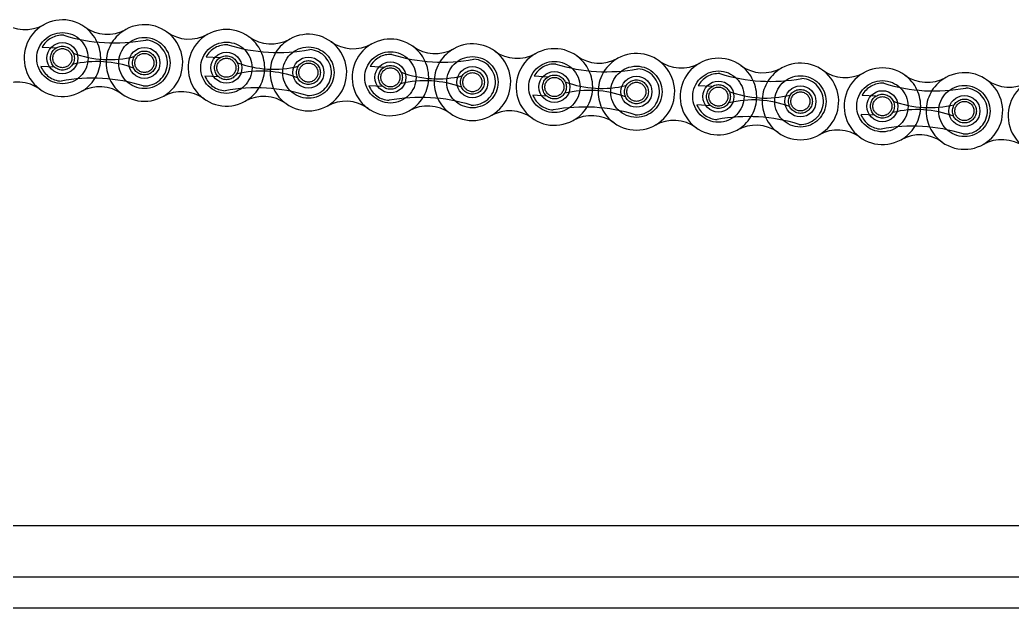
# Model space of a CAD drawing. Header units: metres. Extents: x 0 to 21025, y 0 to 14850.
# Drawn here: x 5475.8 to 5629.3, y 6190.9 to 6281.8 of the extents above; entities that cross this region are included whole.
import ezdxf

# ---------------------------------------------------------------- set-up
doc = ezdxf.new("R2010")
doc.units = ezdxf.units.M
doc.header["$LTSCALE"] = 25
doc.linetypes.add('HIDDEN2', pattern=[4.7625, 3.175, -1.5875])
doc.layers.add('SL4', color=4, linetype='Continuous')
doc.layers.add('ST1', color=7, linetype='HIDDEN2')

msp = doc.modelspace()

# ---------------------------------------------------------------- linework, layer by layer
at = {"layer": 'SL4'}
for p, q in [((4878.748, 6203.628), (5878.748, 6203.628)), ((5878.748, 6195.628), (4878.748, 6195.628)), ((5878.748, 6190.865), (4926.248, 6190.865))]:
    msp.add_line(p, q, dxfattribs=at)
for centre, radius in [((5482.427, 6275.861), 2.398), ((5495.105, 6275.119), 2.399), ((5507.783, 6274.376), 2.398), ((5520.462, 6273.634), 2.399), ((5533.14, 6272.891), 2.399), ((5545.818, 6272.149), 2.398), ((5558.496, 6271.406), 2.399), ((5571.175, 6270.664), 2.398), ((5583.853, 6269.921), 2.399), ((5596.531, 6269.179), 2.398), ((5609.209, 6268.436), 2.399), ((5621.888, 6267.694), 2.399)]:
    msp.add_circle(centre, radius, dxfattribs=at)
for centre, start, end in [((5476.672, 6286.208), 234.21502, 299.08164), ((5482.427, 6275.861), 54.21502, 299.08164), ((5489.35, 6285.466), 234.21502, 299.08164), ((5495.105, 6275.119), 234.21502, 119.08164), ((5502.028, 6284.723), 234.21502, 299.08164), ((5507.783, 6274.376), 54.21502, 299.08164), ((5520.462, 6273.634), 234.21502, 119.08164), ((5514.707, 6283.981), 234.21502, 299.08164), ((5527.385, 6283.238), 234.21502, 299.08164), ((5533.14, 6272.891), 54.21502, 299.08164), ((5545.818, 6272.149), 234.21502, 119.08164), ((5540.063, 6282.496), 234.21502, 299.08164), ((5552.742, 6281.753), 234.21502, 299.08164), ((5558.496, 6271.406), 54.21502, 299.08164), ((5571.175, 6270.664), 234.21502, 119.08164), ((5565.42, 6281.011), 234.21502, 299.08164), ((5578.098, 6280.268), 234.21502, 299.08164), ((5583.853, 6269.921), 54.21502, 299.08164), ((5596.531, 6269.179), 234.21502, 119.08164), ((5590.776, 6279.526), 234.21502, 299.08164), ((5603.455, 6278.783), 234.21502, 299.08164), ((5609.209, 6268.436), 54.21502, 299.08164), ((5621.888, 6267.694), 234.21502, 119.08164), ((5475.503, 6266.256), 54.21502, 119.08164), ((5616.133, 6278.041), 234.21502, 299.08164), ((5628.811, 6277.298), 234.21502, 299.08164), ((5634.566, 6266.951), 54.21502, 299.08164), ((5488.182, 6265.514), 54.21502, 119.08164), ((5500.86, 6264.771), 54.21502, 119.08164), ((5513.538, 6264.029), 54.21502, 119.08164), ((5526.216, 6263.286), 54.21502, 119.08164), ((5538.895, 6262.544), 54.21502, 119.08164), ((5551.573, 6261.801), 54.21502, 119.08164), ((5564.251, 6261.059), 54.21502, 119.08164), ((5576.93, 6260.316), 54.21502, 119.08164), ((5589.608, 6259.574), 54.21502, 119.08164), ((5602.286, 6258.831), 54.21502, 119.08164), ((5614.964, 6258.089), 54.21502, 119.08164), ((5627.643, 6257.346), 54.21502, 119.08164)]:
    msp.add_arc(centre, 5.92, start, end, dxfattribs=at)
at = {"layer": 'ST1'}
for p, q in [((5481.408, 6277.399), (5479.288, 6277.523)), ((5506.765, 6275.914), (5504.644, 6276.038)), ((5481.235, 6274.452), (5479.115, 6274.576)), ((5532.121, 6274.429), (5530.001, 6274.553)), ((5506.592, 6272.967), (5504.472, 6273.091)), ((5557.478, 6272.944), (5555.357, 6273.068)), ((5531.948, 6271.482), (5529.828, 6271.607)), ((5582.834, 6271.459), (5580.714, 6271.583)), ((5557.305, 6269.997), (5555.185, 6270.122)), ((5608.191, 6269.974), (5606.07, 6270.098)), ((5582.662, 6268.512), (5580.541, 6268.637)), ((5608.018, 6267.027), (5605.898, 6267.152)), ((4878.748, 6203.628), (5878.748, 6203.628))]:
    msp.add_line(p, q, dxfattribs=at)
for centre, radius in [((5482.427, 6275.861), 3.96), ((5495.105, 6275.119), 3.96), ((5507.783, 6274.376), 3.96), ((5482.427, 6275.861), 1.845), ((5482.427, 6275.861), 1.476), ((5495.105, 6275.119), 1.845), ((5495.105, 6275.119), 1.476), ((5520.462, 6273.634), 3.96), ((5533.14, 6272.891), 3.96), ((5507.783, 6274.376), 1.845), ((5507.783, 6274.376), 1.476), ((5520.462, 6273.634), 1.845), ((5520.462, 6273.634), 1.476), ((5545.818, 6272.149), 3.96), ((5558.496, 6271.406), 3.96), ((5533.14, 6272.891), 1.845), ((5533.14, 6272.891), 1.476), ((5545.818, 6272.149), 1.845), ((5545.818, 6272.149), 1.476), ((5571.175, 6270.664), 3.96), ((5583.853, 6269.921), 3.96), ((5558.496, 6271.406), 1.845), ((5558.496, 6271.406), 1.476), ((5571.175, 6270.664), 1.845), ((5571.175, 6270.664), 1.476), ((5596.531, 6269.179), 3.96), ((5609.209, 6268.436), 3.96), ((5583.853, 6269.921), 1.845), ((5583.853, 6269.921), 1.476), ((5596.531, 6269.179), 1.845), ((5596.531, 6269.179), 1.476), ((5621.888, 6267.694), 3.96), ((5609.209, 6268.436), 1.845), ((5609.209, 6268.436), 1.476), ((5621.888, 6267.694), 1.845), ((5621.888, 6267.694), 1.476)]:
    msp.add_circle(centre, radius, dxfattribs=at)
for centre, radius, start, end in [((5482.427, 6275.861), 5.92, 299.08159, 54.21508), ((5495.105, 6275.119), 5.92, 119.08162, 234.21505), ((5482.427, 6275.861), 3.552, 86.64833, 152.09497), ((5490.467, 6304.537), 26.322, 252.68848, 280.60819), ((5495.105, 6275.119), 3.552, 266.64833, 86.64833), ((5507.783, 6274.376), 5.92, 299.08159, 54.21508), ((5520.462, 6273.634), 5.92, 119.08162, 234.21505), ((5489.722, 6291.814), 16.175, 249.64134, 283.65533), ((5507.783, 6274.376), 3.552, 86.64833, 152.09497), ((5515.824, 6303.052), 26.322, 252.68848, 280.60819), ((5520.462, 6273.634), 3.552, 266.64833, 86.64833), ((5533.14, 6272.891), 3.552, 86.64833, 152.09497), ((5533.14, 6272.891), 5.92, 299.08159, 54.21508), ((5545.818, 6272.149), 5.92, 119.08162, 234.21505), ((5487.81, 6259.165), 16.175, 69.64134, 103.65533), ((5515.078, 6290.329), 16.175, 249.64134, 283.65533), ((5541.18, 6301.567), 26.322, 252.68848, 280.60819), ((5545.818, 6272.149), 3.552, 266.64833, 86.64833), ((5558.496, 6271.406), 3.552, 86.64833, 152.09497), ((5566.537, 6300.082), 26.322, 252.68848, 280.60819), ((5558.496, 6271.406), 5.92, 299.08159, 54.21508), ((5571.175, 6270.664), 5.92, 119.08162, 234.21505), ((5482.427, 6275.861), 3.552, 201.2017, 266.64833), ((5513.166, 6257.68), 16.175, 69.64134, 103.65533), ((5540.435, 6288.844), 16.175, 249.64134, 283.65533), ((5571.175, 6270.664), 3.552, 266.64833, 86.64833), ((5583.853, 6269.921), 3.552, 86.64833, 152.09497), ((5591.893, 6298.597), 26.322, 252.68848, 280.60819), ((5583.853, 6269.921), 5.92, 299.08159, 54.21505), ((5596.531, 6269.179), 5.92, 119.08162, 234.21508), ((5487.065, 6246.443), 26.322, 72.68848, 100.60819), ((5507.783, 6274.376), 3.552, 201.2017, 266.64833), ((5538.523, 6256.195), 16.175, 69.64134, 103.65533), ((5565.792, 6287.359), 16.175, 249.64134, 283.65533), ((5596.531, 6269.179), 3.552, 266.64833, 86.64833), ((5609.209, 6268.436), 3.552, 86.64833, 152.09497), ((5617.25, 6297.112), 26.322, 252.68848, 280.60819), ((5609.209, 6268.436), 5.92, 299.08159, 54.21508), ((5621.888, 6267.694), 5.92, 119.08162, 234.21508), ((5512.421, 6244.958), 26.322, 72.68848, 100.60819), ((5533.14, 6272.891), 3.552, 201.2017, 266.64833), ((5563.88, 6254.71), 16.175, 69.64134, 103.65533), ((5591.148, 6285.874), 16.175, 249.64134, 283.65533), ((5621.888, 6267.694), 3.552, 266.64833, 86.64833), ((5537.778, 6243.473), 26.322, 72.68848, 100.60819), ((5558.496, 6271.406), 3.552, 201.2017, 266.64833), ((5589.236, 6253.225), 16.175, 69.64134, 103.65533), ((5616.505, 6284.389), 16.175, 249.64134, 283.65533), ((5563.134, 6241.988), 26.322, 72.68848, 100.60819), ((5583.853, 6269.921), 3.552, 201.2017, 266.64833), ((5614.593, 6251.74), 16.175, 69.64134, 103.65533), ((5588.491, 6240.503), 26.322, 72.68848, 100.60819), ((5609.209, 6268.436), 3.552, 201.2017, 266.64833), ((5613.848, 6239.018), 26.322, 72.68848, 100.60819)]:
    msp.add_arc(centre, radius, start, end, dxfattribs=at)

doc.saveas('drawing.dxf')
